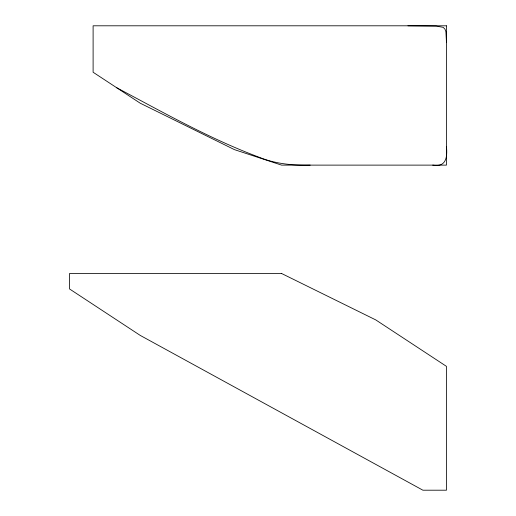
<?xml version="1.0" encoding="UTF-8"?>
<svg xmlns="http://www.w3.org/2000/svg" width="516" height="516" viewBox="0 0 516 516"><rect width="100%" height="100%" fill="white"/><g stroke="black" fill="none" stroke-linecap="round" stroke-linejoin="round"><path stroke-width="0.77" d="M446.45 146.544C447.559 157.303 446.088 167.506 432.711 165.12M407.943 25.8L436.259 26.09L443.186 27.354L444.934 29.102L445.901 31.715L446.45 42.054M310.206 165.114C293.094 165.546 275.75 163.914 259.748 157.47C209.935 138.894 163.507 112.565 116.661 87.72M446.45 25.8L93.106 25.8L93.106 72.24L140.217 103.2L234.445 149.64L281.555 165.12L446.45 165.12L446.45 25.8M281.555 273.48L69.55 273.48L69.55 288.96L140.217 335.4L422.894 490.2L446.45 490.2L446.45 366.36L375.783 319.92L281.555 273.48"/></g></svg>
